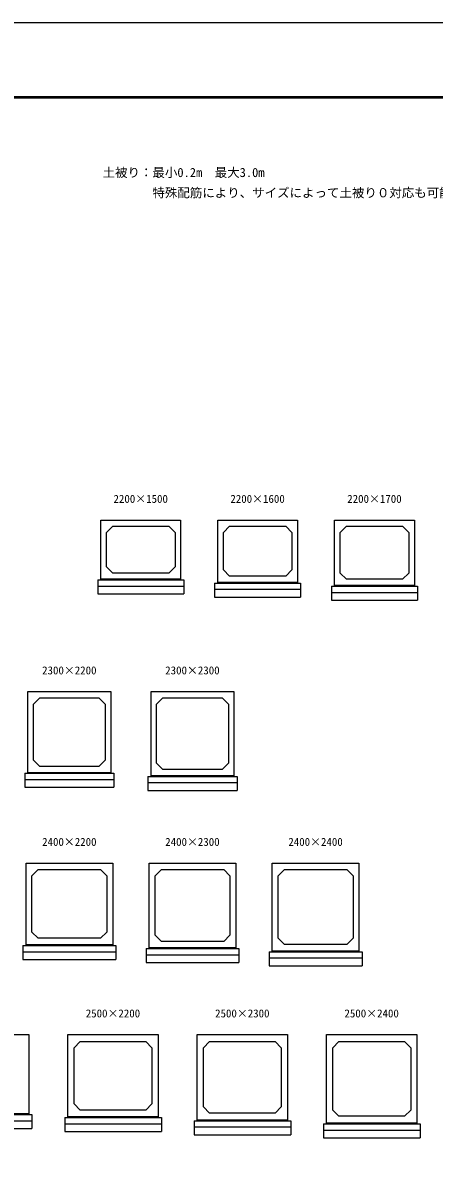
# Model space of a CAD drawing. Units: millimetres, scale not verified. Extents: x -100800 to 100800, y -35640 to 35640.
# Drawn here: x -38429 to -25229, y -929 to 35640 of the extents above; entities that cross this region are included whole.
import ezdxf
from ezdxf.enums import TextEntityAlignment as Align

# ---------------------------------------------------------------- set-up
doc = ezdxf.new("R2010")
doc.units = ezdxf.units.MM
doc.header["$LTSCALE"] = 120
for name, color, linetype, lineweight in [('0-1_Defpoints', 5, 'Continuous', 25), ('0-5_OUTLINE', 3, 'Continuous', 25), ('0-7_TXT', 7, 'Continuous', 25), ('0-8_WAKU', 3, 'Continuous', 25)]:
    doc.layers.add(name, color=color, linetype=linetype, lineweight=lineweight)
doc.styles.add('ＭＳ ゴシック', font='')
doc.styles.get('ＭＳ ゴシック').set_extended_font_data('MS Gothic')

msp = doc.modelspace()

# ---------------------------------------------------------------- linework, layer by layer
at = {"layer": '0-1_Defpoints'}
msp.add_lwpolyline([(-100800, -35640), (0, -35640), (0, 35640), (-100800, 35640)], close=True, dxfattribs=at)
at = {"layer": '0-5_OUTLINE'}
for p, q in [((-35924.2, 17774.1), (-35924.2, 19694.1)), ((-35744.2, 19294.1), (-35544.2, 19494.1)), ((-35544.2, 19494.1), (-33744.2, 19494.1)), ((-33744.2, 19494.1), (-33544.2, 19294.1)), ((-32174.2, 17674.1), (-32174.2, 19694.1)), ((-31994.2, 19294.1), (-31794.2, 19494.1)), ((-31794.2, 19494.1), (-29994.2, 19494.1)), ((-29994.2, 19494.1), (-29794.2, 19294.1)), ((-28424.2, 17574.1), (-28424.2, 19694.1)), ((-28244.2, 19294.1), (-28044.2, 19494.1)), ((-28044.2, 19494.1), (-26244.2, 19494.1)), ((-26244.2, 19494.1), (-26044.2, 19294.1)), ((-35744.2, 18194.1), (-35744.2, 19294.1)), ((-33544.2, 19294.1), (-33544.2, 18194.1)), ((-31994.2, 18094.1), (-31994.2, 19294.1)), ((-29794.2, 19294.1), (-29794.2, 18094.1)), ((-28244.2, 17994.1), (-28244.2, 19294.1)), ((-26044.2, 19294.1), (-26044.2, 17994.1)), ((-35544.2, 17994.1), (-35744.2, 18194.1)), ((-33744.2, 17994.1), (-35544.2, 17994.1)), ((-33544.2, 18194.1), (-33744.2, 17994.1)), ((-31794.2, 17894.1), (-31994.2, 18094.1)), ((-29794.2, 18094.1), (-29994.2, 17894.1)), ((-28044.2, 17794.1), (-28244.2, 17994.1)), ((-26044.2, 17994.1), (-26244.2, 17794.1)), ((-36024.2, 17774.1), (-36024.2, 17324.1)), ((-36024.2, 17774.1), (-33264.2, 17774.1)), ((-36024.2, 17574.1), (-33264.2, 17574.1)), ((-33364.2, 17794.1), (-35924.2, 17794.1)), ((-33264.2, 17774.1), (-33264.2, 17324.1)), ((-32274.2, 17674.1), (-32274.2, 17224.1)), ((-32274.2, 17674.1), (-29514.2, 17674.1)), ((-29614.2, 17694.1), (-32174.2, 17694.1)), ((-29994.2, 17894.1), (-31794.2, 17894.1)), ((-29514.2, 17674.1), (-29514.2, 17224.1)), ((-28524.2, 17574.1), (-28524.2, 17124.1)), ((-28524.2, 17574.1), (-25764.2, 17574.1)), ((-25864.2, 17594.1), (-28424.2, 17594.1)), ((-26244.2, 17794.1), (-28044.2, 17794.1)), ((-25764.2, 17574.1), (-25764.2, 17124.1)), ((-36024.2, 17324.1), (-33264.2, 17324.1)), ((-32274.2, 17474.1), (-29514.2, 17474.1)), ((-32274.2, 17224.1), (-29514.2, 17224.1)), ((-28524.2, 17374.1), (-25764.2, 17374.1)), ((-28524.2, 17124.1), (-25764.2, 17124.1)), ((-38264.2, 11574.1), (-38264.2, 14194.1)), ((-37884.2, 13994.1), (-38084.2, 13794.1)), ((-37884.2, 13994.1), (-35984.2, 13994.1)), ((-35784.2, 13794.1), (-35984.2, 13994.1)), ((-34314.2, 11474.1), (-34314.2, 14194.1)), ((-33934.2, 13994.1), (-34134.2, 13794.1)), ((-33934.2, 13994.1), (-32034.2, 13994.1)), ((-31834.2, 13794.1), (-32034.2, 13994.1)), ((-38084.2, 11994.1), (-38084.2, 13794.1)), ((-35784.2, 13794.1), (-35784.2, 11994.1)), ((-34134.2, 11894.1), (-34134.2, 13794.1)), ((-31834.2, 13794.1), (-31834.2, 11894.1)), ((-37884.2, 11794.1), (-38084.2, 11994.1)), ((-35984.2, 11794.1), (-37884.2, 11794.1)), ((-35784.2, 11994.1), (-35984.2, 11794.1)), ((-33934.2, 11694.1), (-34134.2, 11894.1)), ((-31834.2, 11894.1), (-32034.2, 11694.1)), ((-38364.2, 11574.1), (-38364.2, 11124.1)), ((-38364.2, 11574.1), (-35504.2, 11574.1)), ((-38364.2, 11374.1), (-35504.2, 11374.1)), ((-35604.2, 11594.1), (-38264.2, 11594.1)), ((-35504.2, 11574.1), (-35504.2, 11124.1)), ((-34414.2, 11474.1), (-34414.2, 11024.1)), ((-34414.2, 11474.1), (-31554.2, 11474.1)), ((-31654.2, 11494.1), (-34314.2, 11494.1)), ((-32034.2, 11694.1), (-33934.2, 11694.1)), ((-31554.2, 11474.1), (-31554.2, 11024.1)), ((-38364.2, 11124.1), (-35504.2, 11124.1)), ((-34414.2, 11274.1), (-31554.2, 11274.1)), ((-34414.2, 11024.1), (-31554.2, 11024.1)), ((-38324.2, 6054.1), (-38324.2, 8694.1)), ((-37934.2, 8484.1), (-38134.2, 8284.1)), ((-37934.2, 8484.1), (-35934.2, 8484.1)), ((-35734.2, 8284.1), (-35934.2, 8484.1)), ((-34374.2, 5954.1), (-34374.2, 8694.1)), ((-33984.2, 8484.1), (-34184.2, 8284.1)), ((-33984.2, 8484.1), (-31984.2, 8484.1)), ((-31784.2, 8284.1), (-31984.2, 8484.1)), ((-30424.2, 5854.1), (-30424.2, 8694.1)), ((-30034.2, 8484.1), (-30234.2, 8284.1)), ((-30034.2, 8484.1), (-28034.2, 8484.1)), ((-27834.2, 8284.1), (-28034.2, 8484.1)), ((-38134.2, 6484.1), (-38134.2, 8284.1)), ((-35734.2, 8284.1), (-35734.2, 6484.1)), ((-34184.2, 6384.1), (-34184.2, 8284.1)), ((-31784.2, 8284.1), (-31784.2, 6384.1)), ((-30234.2, 6284.1), (-30234.2, 8284.1)), ((-27834.2, 8284.1), (-27834.2, 6284.1)), ((-37934.2, 6284.1), (-38134.2, 6484.1)), ((-35934.2, 6284.1), (-37934.2, 6284.1)), ((-35734.2, 6484.1), (-35934.2, 6284.1)), ((-33984.2, 6184.1), (-34184.2, 6384.1)), ((-31784.2, 6384.1), (-31984.2, 6184.1)), ((-30034.2, 6084.1), (-30234.2, 6284.1)), ((-27834.2, 6284.1), (-28034.2, 6084.1)), ((-38424.2, 6054.1), (-38424.2, 5604.1)), ((-38424.2, 6054.1), (-35444.2, 6054.1)), ((-38424.2, 5854.1), (-35444.2, 5854.1)), ((-35544.2, 6074.1), (-38324.2, 6074.1)), ((-35444.2, 6054.1), (-35444.2, 5604.1)), ((-34474.2, 5954.1), (-34474.2, 5504.1)), ((-34474.2, 5954.1), (-31494.2, 5954.1)), ((-31594.2, 5974.1), (-34374.2, 5974.1)), ((-31984.2, 6184.1), (-33984.2, 6184.1)), ((-31494.2, 5954.1), (-31494.2, 5504.1)), ((-30524.2, 5854.1), (-30524.2, 5404.1)), ((-30524.2, 5854.1), (-27544.2, 5854.1)), ((-27644.2, 5874.1), (-30424.2, 5874.1)), ((-28034.2, 6084.1), (-30034.2, 6084.1)), ((-27544.2, 5854.1), (-27544.2, 5404.1)), ((-38424.2, 5604.1), (-35444.2, 5604.1)), ((-34474.2, 5754.1), (-31494.2, 5754.1)), ((-34474.2, 5504.1), (-31494.2, 5504.1)), ((-30524.2, 5654.1), (-27544.2, 5654.1)), ((-30524.2, 5404.1), (-27544.2, 5404.1)), ((-36984.2, 534.1), (-36984.2, 3194.1)), ((-36584.2, 2974.1), (-36784.2, 2774.1)), ((-36584.2, 2974.1), (-34484.2, 2974.1)), ((-34284.2, 2774.1), (-34484.2, 2974.1)), ((-32834.2, 434.1), (-32834.2, 3194.1)), ((-32434.2, 2974.1), (-32634.2, 2774.1)), ((-32434.2, 2974.1), (-30334.2, 2974.1)), ((-30134.2, 2774.1), (-30334.2, 2974.1)), ((-28684.2, 334.1), (-28684.2, 3194.1)), ((-28284.2, 2974.1), (-28484.2, 2774.1)), ((-28284.2, 2974.1), (-26184.2, 2974.1)), ((-25984.2, 2774.1), (-26184.2, 2974.1)), ((-36784.2, 974.1), (-36784.2, 2774.1)), ((-34284.2, 2774.1), (-34284.2, 974.1)), ((-32634.2, 874.1), (-32634.2, 2774.1)), ((-30134.2, 2774.1), (-30134.2, 874.1)), ((-28484.2, 774.1), (-28484.2, 2774.1)), ((-25984.2, 2774.1), (-25984.2, 774.1)), ((-36584.2, 774.1), (-36784.2, 974.1)), ((-34484.2, 774.1), (-36584.2, 774.1)), ((-34284.2, 974.1), (-34484.2, 774.1)), ((-32434.2, 674.1), (-32634.2, 874.1)), ((-30134.2, 874.1), (-30334.2, 674.1)), ((-28284.2, 574.1), (-28484.2, 774.1)), ((-25984.2, 774.1), (-26184.2, 574.1)), ((-41234.2, 634.1), (-38134.2, 634.1)), ((-41234.2, 434.1), (-38134.2, 434.1)), ((-38234.2, 654.1), (-41134.2, 654.1)), ((-38134.2, 634.1), (-38134.2, 184.1)), ((-37084.2, 534.1), (-37084.2, 84.1)), ((-37084.2, 534.1), (-33984.2, 534.1)), ((-34084.2, 554.1), (-36984.2, 554.1)), ((-33984.2, 534.1), (-33984.2, 84.1)), ((-32934.2, 434.1), (-32934.2, -15.9)), ((-32934.2, 434.1), (-29834.2, 434.1)), ((-29934.2, 454.1), (-32834.2, 454.1)), ((-30334.2, 674.1), (-32434.2, 674.1)), ((-29834.2, 434.1), (-29834.2, -15.9)), ((-26184.2, 574.1), (-28284.2, 574.1)), ((-41234.2, 184.1), (-38134.2, 184.1)), ((-37084.2, 334.1), (-33984.2, 334.1)), ((-37084.2, 84.1), (-33984.2, 84.1)), ((-32934.2, 234.1), (-29834.2, 234.1)), ((-28784.2, 334.1), (-28784.2, -115.9)), ((-28784.2, 334.1), (-25684.2, 334.1)), ((-28784.2, 134.1), (-25684.2, 134.1)), ((-25784.2, 354.1), (-28684.2, 354.1)), ((-25684.2, 334.1), (-25684.2, -115.9)), ((-32934.2, -15.9), (-29834.2, -15.9)), ((-28784.2, -115.9), (-25684.2, -115.9))]:
    msp.add_line(p, q, dxfattribs=at)
for points in [[(-35924.2, 19694.1), (-33364.2, 19694.1), (-33364.2, 17774.1)], [(-32174.2, 19694.1), (-29614.2, 19694.1), (-29614.2, 17674.1)], [(-28424.2, 19694.1), (-25864.2, 19694.1), (-25864.2, 17574.1)], [(-38264.2, 14194.1), (-35604.2, 14194.1), (-35604.2, 11574.1)], [(-34314.2, 14194.1), (-31654.2, 14194.1), (-31654.2, 11474.1)], [(-38324.2, 8694.1), (-35544.2, 8694.1), (-35544.2, 6054.1)], [(-34374.2, 8694.1), (-31594.2, 8694.1), (-31594.2, 5954.1)], [(-30424.2, 8694.1), (-27644.2, 8694.1), (-27644.2, 5854.1)], [(-41134.2, 3194.1), (-38234.2, 3194.1), (-38234.2, 634.1)], [(-36984.2, 3194.1), (-34084.2, 3194.1), (-34084.2, 534.1)], [(-32834.2, 3194.1), (-29934.2, 3194.1), (-29934.2, 434.1)], [(-28684.2, 3194.1), (-25784.2, 3194.1), (-25784.2, 334.1)]]:
    msp.add_lwpolyline(points, dxfattribs=at)
at = {"layer": '0-8_WAKU', "lineweight": 50}
msp.add_lwpolyline([(-98400, -33240), (-2400, -33240), (-2400, 33240), (-98400, 33240)], close=True, dxfattribs=at)

# ---------------------------------------------------------------- texts
at = {"layer": '0-7_TXT', "style": 'ＭＳ ゴシック'}
for s, height, p in [('土被り：最小0.2m\u3000最大3.0m', 293.3, (-35869.9, 30606.4)), ('\u3000\u3000\u3000\u3000特殊配筋により、サイズによって土被り０対応も可能ですのでお問い合わせください。', 293.3, (-35869.9, 29956.4)), ('2200×1500', 256.6, (-35519.2, 20169.1)), ('2200×1600', 256.6, (-31769.2, 20169.1)), ('2200×1700', 256.6, (-28019.2, 20169.1)), ('2300×2200', 256.6, (-37809.2, 14669.1)), ('2300×2300', 256.6, (-33859.2, 14669.1)), ('2400×2200', 256.6, (-37809.2, 9169.1)), ('2400×2300', 256.6, (-33859.2, 9169.1)), ('2400×2400', 256.6, (-29909.2, 9169.1)), ('2500×2200', 256.6, (-36409.2, 3669.1)), ('2500×2300', 256.6, (-32259.2, 3669.1)), ('2500×2400', 256.6, (-28109.2, 3669.1))]:
    msp.add_text(s, height=height, dxfattribs=at).set_placement(p, align=Align.BOTTOM_LEFT)

doc.saveas('drawing.dxf')
